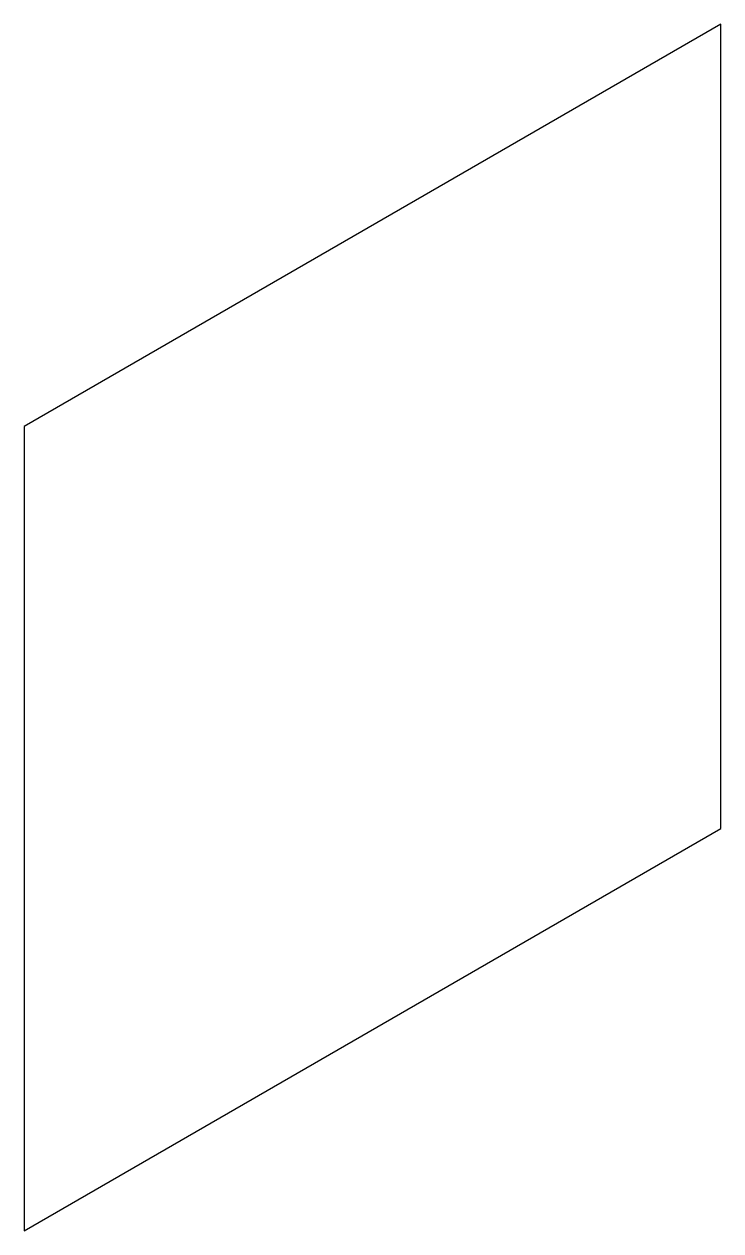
# Model space of a CAD drawing. Header units: millimetres. Extents: x -29.8 to 0, y -17.2 to 34.4.
import ezdxf

# ---------------------------------------------------------------- set-up
doc = ezdxf.new("R2010")
doc.units = ezdxf.units.MM
doc.layers.get('0').update_dxf_attribs({"linetype": 'CONTINUOUS'})

msp = doc.modelspace()

# ---------------------------------------------------------------- linework, layer by layer
msp.add_lwpolyline([(0, 34.41), (-29.8, 17.205), (-29.8, -17.205), (0, 0)], close=True)

doc.saveas('drawing.dxf')
